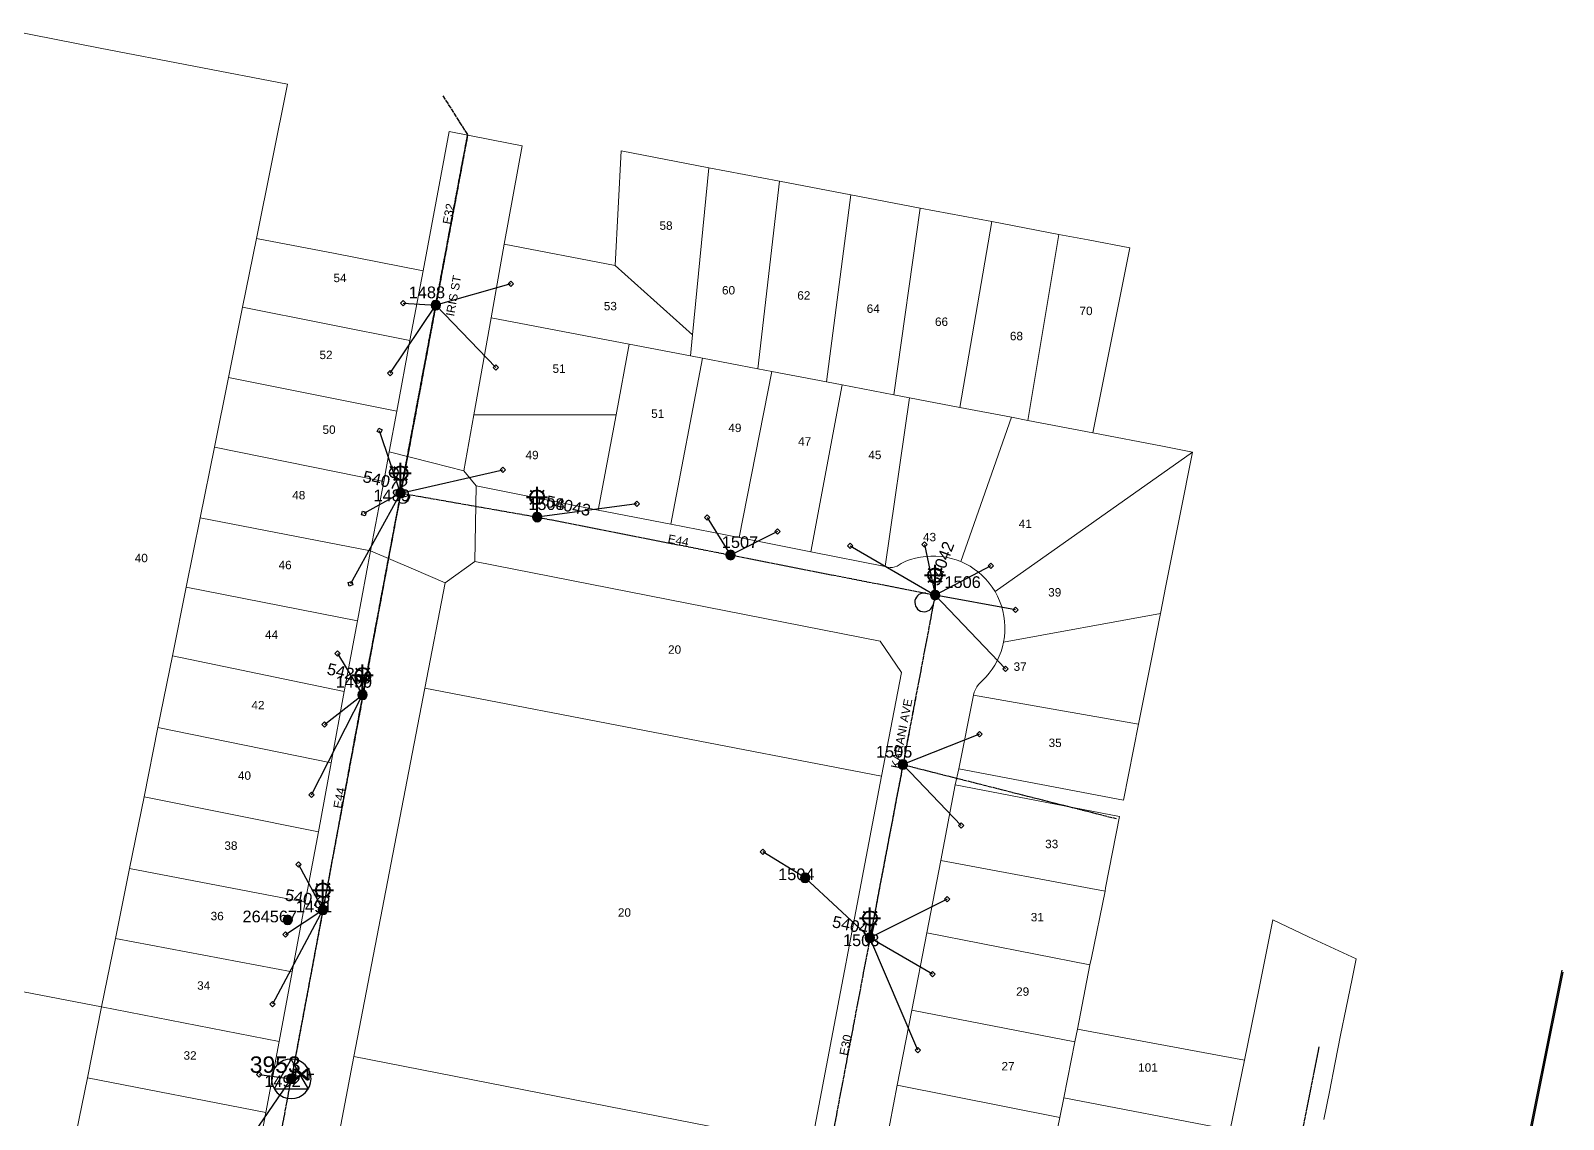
# Model space of a CAD drawing. Header units: metres. Extents: x 309024 to 312074, y 6251331 to 6253790.
# Drawn here: x 311155.7 to 311483.4, y 6252786.5 to 6253019.2 of the extents above; entities that cross this region are included whole.
import ezdxf
from ezdxf.enums import TextEntityAlignment as Align

# ---------------------------------------------------------------- set-up
doc = ezdxf.new("R2010")
doc.units = ezdxf.units.M
doc.linetypes.add('Cable Exist OH', pattern=[1, 1, 0])
doc.layers.get('0').update_dxf_attribs({"color": 6})
doc.layers.add('Cadastre Land Parcels_SP_EXT', color=9, linetype='Continuous', lineweight=5)
doc.layers.add('Cadastre Roads_SP_EXT', color=9, linetype='Continuous', lineweight=5)
for name, color, linetype in [('Equip_LV_EXT', 7, 'Continuous'), ('Equip_SP_LV_EXT', 7, 'Continuous'), ('Equip_SP_SL_EXT', 7, 'Continuous'), ('Mains_HV_EXT', 7, 'Continuous'), ('Mains_LV_EXT', 7, 'Continuous'), ('Mains_SL_EXT', 7, 'Continuous'), ('Services_SP_EXT', 7, 'Continuous'), ('Sub_SP_TR_HV_LV_EXT', 7, 'Continuous'), ('SupportsOH_SP_TR_HV_LV_SL_EXT', 7, 'Continuous')]:
    doc.layers.add(name, color=color, linetype=linetype)
doc.layers.get('0').freeze()
doc.styles.add('iecARIAL', font='arial.ttf', dxfattribs={"height": 2})
doc.styles.add('POLE_LABEL', font='arial.ttf')
doc.styles.get("Standard").update_dxf_attribs({"font": 'arial.ttf'})
doc.linetypes.add('Cable E OH', pattern='A,9.4,["E",Standard,S=1.7,R=0,X=0,Y=-1],0', length=9.4)
doc.linetypes.add('Cable P UG', pattern='A,6,-0.5,["P",Standard,S=1.7,R=0,X=0.5,Y=-1],-2.9', length=9.4)

# ---------------------------------------------------------------- blocks, each defined once
blk = doc.blocks.new('SUB_POLE_EXT')
blk.add_wipeout([(0, 4.22), (0.42, 4.2), (0.83, 4.14), (1.21, 4.05), (1.62, 3.9), (1.99, 3.72), (2.35, 3.51), (2.68, 3.26), (2.99, 2.99), (3.28, 2.66), (3.52, 2.34), (3.76, 1.92), (3.9, 1.62), (4.04, 1.23), (4.18, 0.63), (4.22, 0), (4.18, -0.61), (4.06, -1.15), (3.9, -1.62), (3.58, -2.24), (3.22, -2.73), (2.97, -3.01), (2.68, -3.26), (2.36, -3.5), (2, -3.72), (1.64, -3.89), (1.25, -4.03), (0.82, -4.14), (0.42, -4.2), (0, -4.22), (-0.41, -4.2), (-0.8, -4.15), (-1.21, -4.05), (-1.62, -3.9), (-1.99, -3.73), (-2.35, -3.51), (-2.68, -3.26), (-2.96, -3.02), (-3.23, -2.72), (-3.51, -2.35), (-3.71, -2.01), (-3.91, -1.6), (-4.05, -1.21), (-4.16, -0.76), (-4.22, -0.14), (-4.21, 0.39), (-4.14, 0.83), (-4.03, 1.27), (-3.9, 1.63), (-3.71, 2.02), (-3.5, 2.37), (-3.28, 2.67), (-2.99, 2.99), (-2.68, 3.27), (-2.33, 3.52), (-1.98, 3.73), (-1.63, 3.9), (-1.2, 4.05), (-0.78, 4.15), (-0.4, 4.21)])
blk.add_line((2.16, 0.48), (2.16, 0.48, 0))
blk.add_lwpolyline([(-4.22, 0, 1), (4.22, 0, 1)], format="xyb", close=True)
blk.add_lwpolyline([(2.14, 0.52), (0, 4.22), (-3.66, -2.11), (3.66, -2.11)], close=True)
for tag, height, flags, p in [('ASSET_NUM', 3.5, 8, (2, 2)), ('STREET_CODE', 0.2, 9, (1.5, 0)), ('CONSTRUCTED_VOLTAGE', 0.2, 9, (1.5, -0.2)), ('OPERATING_VOLTAGE', 0.2, 9, (1.5, -0.6)), ('OPERATED_BY', 0.2, 9, (1.5, -0.8)), ('ORIENTATION', 0.2, 9, (1.5, -1.2)), ('OWNED_BY', 0.2, 9, (1.5, -1.4)), ('SECONDARY_VOLTAGE', 0.2, 9, (1.5, -1.6)), ('STATE', 0.2, 9, (1.5, -1.8)), ('SUBSTATION_TYPE', 0.2, 9, (1.5, -2)), ('STREETNAME', 0.2, 9, (1.5, -2.8)), ('SUBURB', 0.2, 9, (1.5, -3)), ('NO_PHASES', 0.2, 9, (1.5, -0.4)), ('MAINTAINED_BY', 0.2, 9, (1.5, -1)), ('USAGE', 0.2, 9, (1.5, -2.2)), ('LEGEND', 0.2, 9, (1.5, -2.4)), ('LOCATION', 0.2, 9, (1.5, -2.6)), ('NOTES', 0.2, 9, (1.5, -3.2)), ('Z', 0.2, 1, (1.5, -3.4))]:
    blk.add_attdef(tag, text='', height=height, dxfattribs=dict(flags=flags)).set_placement(p, align=Align.MIDDLE_LEFT)
blk = doc.blocks.new('LV_OH_LINKS_OPEN_EXT')
for p, q in [((-0.17, 4.97), (-0.17, 5.46)), ((0.17, 4.97), (0.17, 5.46)), ((-0.17, 3), (-0.17, 2.5)), ((0.17, 3), (0.17, 2.5))]:
    blk.add_line(p, q)
blk.add_lwpolyline([(0, 2.99, 1), (0, 4.98, 1)], format="xyb", close=True)
at = {"flags": 9}
for tag, p in [('ACTUAL_STATUS', (0, 0)), ('CONSTRUCTED_VOLTAGE', (0, -0.2)), ('OPERATING_VOLTAGE', (0, -0.6)), ('ORIENTATION', (0, -0.8)), ('OWNED_BY', (0, -1)), ('STATE', (0, -1.2)), ('SWITCH_TYPE', (0, -1.4)), ('NO_PHASES', (0, -0.4)), ('USAGE', (0, -1.6)), ('LEGEND', (0, -1.8)), ('NOTES', (0, -2))]:
    blk.add_attdef(tag, text='', height=0.2, dxfattribs=at).set_placement(p, align=Align.MIDDLE_LEFT)
at = {"flags": 1}
blk.add_attdef('Z', (0, 0), '', height=0.2, dxfattribs=at)
blk = doc.blocks.new('LV_OH_LINKS_DISTFUSE_EXT')
for p, q in [((0, 0), (0.96, 0)), ((3.84, 0), (4.8, 0))]:
    blk.add_line(p, q)
blk.add_lwpolyline([(3.84, -1.2), (3.84, 1.2), (0.96, -1.2), (0.96, 1.2)], close=True)
at = {"flags": 9}
for tag, p in [('ACTUAL_STATUS', (0, 0)), ('CONSTRUCTED_VOLTAGE', (0, -0.2)), ('OPERATING_VOLTAGE', (0, -0.6)), ('ORIENTATION', (0, -0.8)), ('OWNED_BY', (0, -1)), ('STATE', (0, -1.2)), ('SWITCH_TYPE', (0, -1.4)), ('NO_PHASES', (0, -0.4)), ('USAGE', (0, -1.6)), ('NOTES', (0, -1.8))]:
    blk.add_attdef(tag, text='', height=0.2, dxfattribs=at).set_placement(p, align=Align.MIDDLE_LEFT)
at = {"flags": 1}
blk.add_attdef('Z', (0, 0), '', height=0.2, dxfattribs=at)
blk = doc.blocks.new('SL_LANTERN_EXT')
at = {"lineweight": 40}
for p, q in [((-2.25, 4.22), (2.25, 4.22)), ((-1.46, 5.68), (-1.06, 5.28)), ((0, 1.97), (0, 6.47)), ((1.46, 5.68), (1.06, 5.28)), ((-1.46, 2.76), (-1.06, 3.16)), ((0, 0), (0, 2.72)), ((1.46, 2.76), (1.06, 3.16))]:
    blk.add_line(p, q, dxfattribs=at)
blk.add_circle((0, 4.22), 1.5, dxfattribs=at)
at = {"style": 'iecARIAL', "flags": 8}
blk.add_attdef('ASSET_NUM', (1.5, 1.5), '', height=2.5, dxfattribs=at)
for tag, p, height, flags in [('OPERATING_VOLTAGE', (0.98, -1.65), 0.2, 9), ('ORIENTATION', (0.98, -1.85), 0.2, 9), ('OWNED_BY', (0.98, -2.05), 0.2, 9), ('STATE', (0.98, -2.25), 0.2, 9), ('CONSTRUCTED_VOLTAGE', (0.98, -0.65), 0.2, 9), ('CONTROL_TYPE', (0.98, -0.85), 0.2, 9), ('LANTERN_PURPOSE', (0.98, -1.05), 0.2, 9), ('LANTERN_TYPE', (0.98, -1.25), 0.2, 9), ('NO_PHASES', (0.98, -1.45), 0.2, 9), ('USAGE', (0.98, -2.45), 0.2, 9), ('CEXIST', (0.98, -2.65), 0.2, 9), ('CNEW', (0.98, -2.85), 0.2, 9), ('CNUMBER', (0.98, -3.05), 0.2, 9), ('CREMOVE', (0.98, -3.25), 0.2, 9), ('CREPLACE', (0.98, -3.45), 0.2, 9), ('LNUMBER', (2.18, -3.25), 2.5, 8), ('LKINGHEIGHT', (0.98, -3.65), 0.2, 9), ('LBRACKET', (0.98, -3.85), 0.2, 9), ('LBRACKETVOCAB', (0.98, -4.05), 0.2, 9), ('LCATEGORY', (0.98, -4.25), 0.2, 9), ('LCHARGE1', (0.98, -4.45), 0.2, 9), ('LCHARGE1PERCENT', (0.98, -4.65), 0.2, 9), ('LCHARGE2', (0.98, -4.85), 0.2, 9), ('LCHARGE2PERCENT', (0.98, -5.05), 0.2, 9), ('LCHARGE3', (0.98, -5.25), 0.2, 9), ('LCHARGE3PERCENT', (0.98, -5.45), 0.2, 9), ('LEXIST', (0.98, -5.65), 0.2, 9), ('LLAMP', (0.98, -5.85), 0.2, 9), ('LLAMPVOCAB', (0.98, -6.05), 0.2, 9), ('LMAST', (0.98, -6.25), 0.2, 9), ('LMASTVOCAB', (0.98, -6.45), 0.2, 9), ('LNEW', (0.98, -6.65), 0.2, 9), ('STREETNAME', (0.98, -9.25), 0.2, 9), ('SUBURB', (0.98, -9.45), 0.2, 1), ('LANTNUMBER', (0.98, -6.85), 0.2, 9), ('LOUTREACH', (0.98, -7.25), 0.2, 9), ('LOUTREACHVOCAB', (0.98, -7.45), 0.2, 9), ('LRATECODE', (0.98, -7.65), 0.2, 9), ('LREMOVE', (0.98, -7.85), 0.2, 9), ('LREPLACE', (0.98, -8.05), 0.2, 9), ('LTYPE', (0.98, -8.25), 0.2, 9), ('LTYPEVOCAB', (0.98, -8.45), 0.2, 9), ('LEGEND', (0.98, -8.65), 0.2, 9), ('LOCATION', (0.98, -8.85), 0.2, 9), ('NOTES', (0.98, -9.05), 0.2, 9)]:
    blk.add_attdef(tag, p, '', height=height, dxfattribs=dict(flags=flags))
blk = doc.blocks.new('CCP_EXT')
blk.add_wipeout([(0, 0.57), (0.57, 0), (0, -0.57), (-0.57, 0)])
blk.add_lwpolyline([(-0.57, 0), (0, 0.57), (0.57, 0), (0, -0.57), (-0.57, 0)])
at = {"flags": 1}
blk.add_attdef('Z', (0, 0), '', height=0.2, dxfattribs=at)
at = {"flags": 9}
for tag, p in [('CCP_TYPE', (0, 0)), ('CONSTRUCTED_VOLTAGE', (0, -0.2)), ('OPERATING_VOLTAGE', (0, -0.6)), ('ORIENTATION', (0, -0.8)), ('OWNED_BY', (0, -1)), ('STATE', (0, -1.8)), ('NO_PHASES', (0, -0.4)), ('USAGE', (0, -1.2)), ('LEGEND', (0, -1.4)), ('LIFE_SUPPORT', (0, -1.6)), ('NOTES', (0, -2))]:
    blk.add_attdef(tag, text='', height=0.2, dxfattribs=at).set_placement(p, align=Align.MIDDLE_LEFT)
blk = doc.blocks.new('POLE_EXT')
blk.add_hatch(color=256).paths.add_polyline_path([(-1, 0, 1), (1, 0, 1)])
blk.add_lwpolyline([(-1, 0, 1), (1, 0, 1)], format="xyb", close=True)
for tag, height, flags, p in [('pNumber', 2.5, 8, (-17.84, 2.07)), ('OWNED_BY', 0.2, 9, (1.35, -0.4)), ('SPECIAL_USE', 0.2, 9, (1.35, -0.8)), ('STATE', 0.2, 9, (1.35, -1)), ('cLV', 0.2, 9, (1.35, -1.4)), ('hDepth', 0.2, 9, (1.35, -1.6)), ('hDia', 0.2, 9, (1.35, -1.8)), ('cHV', 0.2, 9, (1.35, -2)), ('PARENT', 0.2, 9, (1.35, -0.6)), ('USAGE', 0.2, 9, (1.35, -1.2)), ('LBRACKET', 0.2, 9, (1.35, -2.2)), ('LExisting', 0.2, 9, (1.35, -2.4)), ('LANTNUMBER', 0.2, 9, (1.35, -2.6)), ('LOther', 0.2, 9, (1.35, -2.8)), ('LRemove', 0.2, 9, (1.35, -3)), ('LEGEND', 0.2, 9, (1.35, -3.2)), ('cLinedev', 0.2, 9, (1.35, -3.4)), ('pExisting', 0.2, 9, (1.35, -3.8)), ('pFooting', 0.2, 9, (1.35, -4.4)), ('pNew', 0.2, 9, (1.35, -4.6)), ('pRelocate', 0.2, 9, (1.35, -5)), ('pRemove', 0.2, 9, (1.35, -5.2)), ('pReplace', 0.2, 9, (1.35, -5.4)), ('pStay', 0.2, 9, (1.35, -5.6)), ('pType', 0.2, 9, (1.35, -5.8)), ('cspan', 0.2, 9, (1.35, -6)), ('STREETNAME', 0.2, 9, (1.35, -6.2)), ('SUBURB', 0.2, 9, (1.35, -6.4)), ('LOCATION', 0.2, 9, (1.35, -3.6)), ('PFNUMBER', 0.2, 9, (1.35, -4)), ('NEWPFNUMBER', 0.2, 9, (1.35, -4.2)), ('NOTES', 0.2, 9, (1.35, -6.6)), ('OPERATED_BY', 0.2, 9, (1.36, -7.01)), ('MAINTAINED_BY', 0.2, 9, (1.36, -6.81))]:
    blk.add_attdef(tag, text='', height=height, dxfattribs=dict(flags=flags)).set_placement(p, align=Align.MIDDLE_LEFT)
at = {"style": 'POLE_LABEL'}
for tag, height, flags, p in [('ASSET_NUM', 2.5, 8, (2, 2)), ('STRUCTURE_PLANT_NUMBER', 0.2, 9, (1.35, 0.03)), ('STREET_CODE', 0.2, 9, (1.35, -0.2))]:
    blk.add_attdef(tag, text='', height=height, dxfattribs=dict(at, flags=flags)).set_placement(p, align=Align.MIDDLE_LEFT)
at = {"flags": 1}
blk.add_attdef('Z', (1.35, -7.33), '', height=0.2, dxfattribs=at)

msp = doc.modelspace()

# ---------------------------------------------------------------- linework, layer by layer
at = {"layer": 'Cadastre Land Parcels_SP_EXT', "linetype": 'Continuous'}
for points in [[(311210.6, 6253007.76), (311170.54, 6253015.49), (311151.35, 6253019.22), (311111.86, 6252821.87), (311131.52, 6252818.09), (311170.85, 6252810.51), (311173.82, 6252825.14), (311176.84, 6252840.13), (311179.93, 6252855.45), (311182.92, 6252870.25), (311186, 6252885.6), (311188.95, 6252900.24), (311191.95, 6252915.11), (311194.99, 6252930.16), (311197.99, 6252945.09), (311201.02, 6252960.09), (311203.97, 6252974.77), (311210.6, 6253007.76)], [(311300.7, 6252989.87), (311281.95, 6252993.5), (311280.7, 6252969.03), (311297.24, 6252954.19), (311300.7, 6252989.87)], [(311315.79, 6252987.06), (311300.7, 6252989.87), (311297.24, 6252954.19), (311296.79, 6252949.71), (311299.33, 6252949.2), (311311.19, 6252946.95), (311315.79, 6252987.06)], [(311331.03, 6252984.12), (311315.79, 6252987.06), (311311.19, 6252946.95), (311314.14, 6252946.35), (311325.88, 6252944.14), (311331.03, 6252984.12)], [(311345.89, 6252981.3), (311331.03, 6252984.12), (311325.88, 6252944.14), (311329.24, 6252943.48), (311340.24, 6252941.39), (311345.89, 6252981.3)], [(311361.18, 6252978.41), (311345.89, 6252981.3), (311340.24, 6252941.39), (311343.61, 6252940.72), (311354.34, 6252938.69), (311361.18, 6252978.41)], [(311375.55, 6252975.63), (311361.18, 6252978.41), (311354.34, 6252938.69), (311365.38, 6252936.57), (311368.91, 6252935.9), (311375.55, 6252975.63)], [(311390.69, 6252972.82), (311381.79, 6252974.47), (311375.55, 6252975.63), (311368.91, 6252935.9), (311382.8, 6252933.24), (311390.69, 6252972.82)], [(311220.79, 6252971.56), (311203.97, 6252974.77), (311201.02, 6252960.09), (311236.8, 6252952.95), (311239.62, 6252967.91), (311220.79, 6252971.56)], [(311280.7, 6252969.03), (311256.93, 6252973.61), (311254.14, 6252957.85), (311283.69, 6252952.22), (311296.79, 6252949.71), (311297.24, 6252954.19), (311280.7, 6252969.03)], [(311236.8, 6252952.95), (311201.02, 6252960.09), (311197.99, 6252945.09), (311233.98, 6252937.89), (311236.8, 6252952.95)], [(311283.69, 6252952.22), (311254.14, 6252957.85), (311250.44, 6252937.07), (311280.85, 6252937.13), (311283.69, 6252952.22)], [(311296.79, 6252949.71), (311283.69, 6252952.22), (311280.85, 6252937.13), (311277.03, 6252916.72), (311292.54, 6252913.72), (311299.33, 6252949.2), (311296.79, 6252949.71)], [(311311.19, 6252946.95), (311299.33, 6252949.2), (311292.54, 6252913.72), (311307.18, 6252910.84), (311314.14, 6252946.35), (311311.19, 6252946.95)], [(311329.24, 6252943.48), (311325.88, 6252944.14), (311314.14, 6252946.35), (311307.18, 6252910.84), (311322.49, 6252907.82), (311329.24, 6252943.48)], [(311232.36, 6252929.19), (311233.98, 6252937.89), (311197.99, 6252945.09), (311194.99, 6252930.16), (311231.18, 6252922.83), (311232.36, 6252929.19)], [(311340.24, 6252941.39), (311329.24, 6252943.48), (311322.49, 6252907.82), (311338.42, 6252904.67), (311343.61, 6252940.72), (311340.24, 6252941.39)], [(311354.34, 6252938.69), (311343.61, 6252940.72), (311338.42, 6252904.67), (311338.92, 6252904.53), (311339.44, 6252904.47), (311339.96, 6252904.48), (311340.47, 6252904.58), (311340.95, 6252904.76), (311341.41, 6252905.02), (311341.82, 6252905.34), (311342.82, 6252905.79), (311343.85, 6252906.16), (311344.9, 6252906.46), (311345.98, 6252906.69), (311347.06, 6252906.84), (311348.16, 6252906.91), (311349.26, 6252906.9), (311350.35, 6252906.81), (311351.43, 6252906.65), (311352.51, 6252906.41), (311353.56, 6252906.1), (311354.58, 6252905.71), (311365.38, 6252936.57), (311354.34, 6252938.69)], [(311280.85, 6252937.13), (311250.44, 6252937.07), (311248.28, 6252925.13), (311250.92, 6252921.93), (311277.03, 6252916.72), (311280.85, 6252937.13)], [(311368.91, 6252935.9), (311365.38, 6252936.57), (311354.58, 6252905.71), (311355.58, 6252905.25), (311356.54, 6252904.72), (311357.46, 6252904.12), (311358.34, 6252903.46), (311359.16, 6252902.73), (311359.93, 6252901.95), (311360.65, 6252901.12), (311361.3, 6252900.24), (311361.89, 6252899.32), (311404.12, 6252929.13), (311397.72, 6252930.38), (311382.8, 6252933.24), (311368.91, 6252935.9)], [(311231.18, 6252922.83), (311194.99, 6252930.16), (311191.95, 6252915.11), (311228.36, 6252907.99), (311231.18, 6252922.83)], [(311401.41, 6252915.49), (311404.12, 6252929.13), (311361.89, 6252899.32), (311362.43, 6252898.33), (311362.88, 6252897.31), (311363.27, 6252896.26), (311363.58, 6252895.18), (311363.8, 6252894.08), (311363.95, 6252892.97), (311364.02, 6252891.86), (311364.01, 6252890.74), (311363.91, 6252889.62), (311363.73, 6252888.51), (311397.26, 6252894.62), (311398.44, 6252900.51), (311401.41, 6252915.49)], [(311228.36, 6252907.99), (311191.95, 6252915.11), (311188.95, 6252900.24), (311225.55, 6252893.03), (311228.36, 6252907.99)], [(311337.65, 6252859.86), (311341.91, 6252882), (311337.34, 6252888.7), (311250.66, 6252905.72), (311244.33, 6252901.18), (311239.96, 6252878.67), (311337.65, 6252859.86)], [(311225.55, 6252893.03), (311188.95, 6252900.24), (311186, 6252885.6), (311222.73, 6252877.97), (311225.55, 6252893.03)], [(311395.48, 6252885.6), (311397.26, 6252894.62), (311363.73, 6252888.51), (311363.49, 6252887.49), (311363.18, 6252886.48), (311362.81, 6252885.49), (311362.36, 6252884.54), (311361.85, 6252883.61), (311361.28, 6252882.72), (311360.65, 6252881.88), (311359.97, 6252881.07), (311359.23, 6252880.32), (311358.76, 6252879.91), (311358.34, 6252879.45), (311357.98, 6252878.94), (311357.68, 6252878.4), (311357.45, 6252877.82), (311357.28, 6252877.2), (311392.57, 6252870.99), (311395.48, 6252885.6)], [(311222.73, 6252877.97), (311186, 6252885.6), (311182.92, 6252870.25), (311219.97, 6252862.7), (311222.73, 6252877.97)], [(311337.65, 6252859.86), (311239.96, 6252878.67), (311224.77, 6252799.95), (311322.61, 6252780.77), (311337.65, 6252859.86)], [(311392.57, 6252870.99), (311357.28, 6252877.2), (311354.16, 6252861.39), (311389.34, 6252854.73), (311392.57, 6252870.99)], [(311219.97, 6252862.7), (311182.92, 6252870.25), (311179.93, 6252855.45), (311217.23, 6252847.94), (311219.97, 6252862.7)], [(311388.47, 6252851.2), (311353.39, 6252857.97), (311350.27, 6252841.82), (311385.41, 6252835.28), (311385.49, 6252836.01), (311388.47, 6252851.2)], [(311217.23, 6252847.94), (311179.93, 6252855.45), (311176.84, 6252840.13), (311214.42, 6252832.91), (311217.23, 6252847.94)], [(311382.49, 6252821.04), (311385.41, 6252835.28), (311350.27, 6252841.82), (311347.3, 6252826.38), (311382.19, 6252819.53), (311382.49, 6252821.04)], [(311214.42, 6252832.91), (311176.84, 6252840.13), (311173.82, 6252825.14), (311211.63, 6252818.02), (311214.42, 6252832.91)], [(311211.63, 6252818.02), (311173.82, 6252825.14), (311170.85, 6252810.51), (311208.86, 6252803.14), (311211.63, 6252818.02)], [(311379.49, 6252805.76), (311382.19, 6252819.53), (311347.3, 6252826.38), (311344.1, 6252809.82), (311378.94, 6252803.07), (311379.49, 6252805.76)], [(311170.85, 6252810.51), (311131.52, 6252818.09), (311111.86, 6252821.87), (311072.07, 6252624.41), (311131.01, 6252612.86), (311141.89, 6252666.42), (311145.38, 6252683.68), (311149.77, 6252705.79), (311152.79, 6252720.78), (311155.79, 6252735.68), (311158.81, 6252750.61), (311161.83, 6252765.64), (311164.88, 6252780.77), (311167.83, 6252795.38), (311170.85, 6252810.51)], [(311376.57, 6252791.12), (311378.94, 6252803.07), (311344.1, 6252809.82), (311341, 6252793.8), (311375.75, 6252786.91), (311376.57, 6252791.12)], [(311415.24, 6252799.12), (311379.49, 6252805.76), (311378.94, 6252803.07), (311376.57, 6252791.12), (311412.19, 6252784.26), (311415.24, 6252799.12)], [(311322.61, 6252780.77), (311224.77, 6252799.95), (311220.06, 6252775.23), (311269.67, 6252765.64), (311317.97, 6252756.26), (311322.61, 6252780.77)], [(311373.46, 6252775.94), (311375.75, 6252786.91), (311341, 6252793.8), (311337.8, 6252777.29), (311372.42, 6252770.92), (311373.46, 6252775.94)], [(311412.19, 6252784.26), (311376.57, 6252791.12), (311375.75, 6252786.91), (311373.46, 6252775.94), (311409.14, 6252769.12), (311412.19, 6252784.26)]]:
    msp.add_lwpolyline(points, close=True, dxfattribs=at)
at = {"layer": 'Cadastre Roads_SP_EXT', "linetype": 'Continuous'}
msp.add_lwpolyline([(311432.19, 6252786.45), (311433.38, 6252792.39), (311434.63, 6252798.65), (311435.79, 6252804.46), (311436.97, 6252810.34), (311438.23, 6252816.56), (311439.08, 6252820.79), (311439.08, 6252820.79), (311428.92, 6252825.54), (311421.31, 6252829.11), (311418.27, 6252814.21), (311415.24, 6252799.12), (311412.19, 6252784.26)], dxfattribs=at)
at = {"layer": 'Mains_HV_EXT', "linetype": 'Cable Exist OH'}
msp.add_lwpolyline([(311372.47, 6252547.71), (311384.63, 6252569.35), (311431.23, 6252802.01)], dxfattribs=at)
at = {"layer": 'Mains_LV_EXT', "linetype": 'Cable Exist OH'}
for points in [[(311242.3, 6252960.53), (311249.13, 6252996.95)], [(311234.78, 6252920.38), (311263.97, 6252915.25)], [(311349.07, 6252898.58), (311342.2, 6252862.41)], [(311342.2, 6252862.41), (311335.15, 6252825.28)], [(311335.15, 6252825.28), (311324.8, 6252770.83)]]:
    msp.add_lwpolyline(points, dxfattribs=at)
at = {"layer": 'Mains_LV_EXT', "linetype": 'Continuous'}
for points in [[(311234.41, 6252918.41, 0.603576), (311236.75, 6252920.03)], [(311347.11, 6252898.97, 2.404831), (311348.7, 6252896.62)]]:
    msp.add_lwpolyline(points, format="xyb", dxfattribs=at)
at = {"layer": 'Mains_SL_EXT', "linetype": 'Cable Exist OH'}
for points in [[(311234.78, 6252920.38), (311263.97, 6252915.25)], [(311349.07, 6252898.58), (311342.2, 6252862.33)], [(311342.2, 6252862.33), (311335.15, 6252825.28)], [(311335.15, 6252825.28), (311324.8, 6252770.83), (311317.91, 6252734.53)]]:
    msp.add_lwpolyline(points, dxfattribs=at)

# ---------------------------------------------------------------- block references
at = {"layer": 'Equip_SP_LV_EXT', "rotation": 23.90513417306035}
msp.add_blockref('LV_OH_LINKS_OPEN_EXT', (311234.96, 6252921.12), dxfattribs=at)
at = {"layer": 'Equip_SP_SL_EXT'}
ref = msp.add_blockref('SL_LANTERN_EXT', (311234.78, 6252920.38), dxfattribs=at)
ref.add_attrib('ASSET_NUM', '54072', dxfattribs={"layer": '0', "height": 2.5, "rotation": 347.4308, "style": 'iecARIAL'}).set_placement((311236.28, 6252921.88), align=Align.MIDDLE_RIGHT)
ref = msp.add_blockref('SL_LANTERN_EXT', (311263.97, 6252915.25), dxfattribs=at)
ref.add_attrib('ASSET_NUM', '54043', dxfattribs={"layer": '0', "height": 2.5, "rotation": 347.6065, "style": 'iecARIAL'}).set_placement((311265.47, 6252916.75), align=Align.BOTTOM_LEFT)
ref = msp.add_blockref('SL_LANTERN_EXT', (311349.07, 6252898.58), dxfattribs=at)
ref.add_attrib('ASSET_NUM', '54042', dxfattribs={"layer": '0', "height": 2.5, "rotation": 69.6387, "style": 'iecARIAL'}).set_placement((311350.57, 6252900.08), align=Align.BOTTOM_LEFT)
ref = msp.add_blockref('SL_LANTERN_EXT', (311226.67, 6252877.26), dxfattribs=at)
ref.add_attrib('ASSET_NUM', '54260', dxfattribs={"layer": '0', "height": 2.5, "rotation": 347.1459, "style": 'iecARIAL'}).set_placement((311228.17, 6252878.76), align=Align.BOTTOM_RIGHT)
ref = msp.add_blockref('SL_LANTERN_EXT', (311218.18, 6252831.25), dxfattribs=at)
ref.add_attrib('ASSET_NUM', '54073', dxfattribs={"layer": '0', "height": 2.5, "rotation": 349.3078, "style": 'iecARIAL'}).set_placement((311219.68, 6252832.75), align=Align.MIDDLE_RIGHT)
ref = msp.add_blockref('SL_LANTERN_EXT', (311335.15, 6252825.28), dxfattribs=at)
ref.add_attrib('ASSET_NUM', '54041', dxfattribs={"layer": '0', "height": 2.5, "rotation": 347.7817, "style": 'iecARIAL'}).set_placement((311336.65, 6252826.78), align=Align.MIDDLE_RIGHT)
at = {"layer": 'Sub_SP_TR_HV_LV_EXT'}
ref = msp.add_blockref('SUB_POLE_EXT', (311211.42, 6252795.15), dxfattribs=at)
ref.add_attrib('ASSET_NUM', '3953', dxfattribs={"layer": '0', "height": 3.5}).set_placement((311213.42, 6252795.4), align=Align.BOTTOM_RIGHT)
at = {"layer": 'SupportsOH_SP_TR_HV_LV_SL_EXT'}
ref = msp.add_blockref('POLE_EXT', (311234.78, 6252920.38), dxfattribs=at)
ref.add_attrib('ASSET_NUM', '1489', dxfattribs={"layer": '0', "height": 2.5, "rotation": 359.9756, "style": 'POLE_LABEL'}).set_placement((311236.78, 6252921.13), align=Align.TOP_RIGHT)
ref = msp.add_blockref('POLE_EXT', (311263.97, 6252915.25), dxfattribs=at)
ref.add_attrib('ASSET_NUM', '1508', dxfattribs={"layer": '0', "height": 2.5, "rotation": 0.0407, "style": 'POLE_LABEL'}).set_placement((311265.98, 6252916), align=Align.BOTTOM_CENTER)
ref = msp.add_blockref('POLE_EXT', (311305.36, 6252907.13), dxfattribs=at)
ref.add_attrib('ASSET_NUM', '1507', dxfattribs={"layer": '0', "height": 2.5, "rotation": 359.9898, "style": 'POLE_LABEL'}).set_placement((311307.36, 6252907.88), align=Align.BOTTOM_CENTER)
ref = msp.add_blockref('POLE_EXT', (311349.07, 6252898.58), dxfattribs=at)
ref.add_attrib('ASSET_NUM', '1506', dxfattribs={"layer": '0', "height": 2.5, "rotation": 359.9602, "style": 'POLE_LABEL'}).set_placement((311351.07, 6252899.34), align=Align.BOTTOM_LEFT)
ref = msp.add_blockref('POLE_EXT', (311226.67, 6252877.26), dxfattribs=at)
ref.add_attrib('ASSET_NUM', '1490', dxfattribs={"layer": '0', "height": 2.5, "rotation": 359.9766, "style": 'POLE_LABEL'}).set_placement((311228.67, 6252878.01), align=Align.BOTTOM_RIGHT)
ref = msp.add_blockref('POLE_EXT', (311342.2, 6252862.33), dxfattribs=at)
ref.add_attrib('ASSET_NUM', '1505', dxfattribs={"layer": '0', "height": 2.5, "rotation": 0.0967, "style": 'POLE_LABEL'}).set_placement((311344.2, 6252863.08), align=Align.BOTTOM_RIGHT)
ref = msp.add_blockref('POLE_EXT', (311321.27, 6252838.13), dxfattribs=at)
ref.add_attrib('ASSET_NUM', '1504', dxfattribs={"layer": '0', "height": 2.5, "rotation": 0.0234, "style": 'POLE_LABEL'}).set_placement((311323.28, 6252838.88), align=Align.MIDDLE_RIGHT)
ref = msp.add_blockref('POLE_EXT', (311218.18, 6252831.25), dxfattribs=at)
ref.add_attrib('ASSET_NUM', '1491', dxfattribs={"layer": '0', "height": 2.5, "rotation": 359.9653, "style": 'POLE_LABEL'}).set_placement((311220.18, 6252832), align=Align.MIDDLE_RIGHT)
ref = msp.add_blockref('POLE_EXT', (311335.15, 6252825.28), dxfattribs=at)
ref.add_attrib('ASSET_NUM', '1503', dxfattribs={"layer": '0', "height": 2.5, "rotation": 0.0765, "style": 'POLE_LABEL'}).set_placement((311337.15, 6252826.03), align=Align.TOP_RIGHT)

# ---------------------------------------------------------------- texts
at = {"layer": 'Cadastre Land Parcels_SP_EXT'}
for s, p in [('58', (311290.15, 6252976.65)), ('54', (311220.44, 6252965.46)), ('60', (311303.51, 6252962.83)), ('62', (311319.61, 6252961.72)), ('53', (311278.25, 6252959.43)), ('64', (311334.46, 6252958.89)), ('70', (311379.95, 6252958.41)), ('66', (311349.05, 6252956.1)), ('68', (311365.07, 6252953.04)), ('52', (311217.45, 6252949.01)), ('51', (311267.28, 6252946.07)), ('51', (311288.37, 6252936.45)), ('50', (311218.1, 6252933.03)), ('49', (311304.87, 6252933.41)), ('49', (311261.5, 6252927.6)), ('47', (311319.79, 6252930.52)), ('45', (311334.8, 6252927.62)), ('48', (311211.62, 6252919.02)), ('41', (311366.96, 6252912.92)), ('43', (311346.49, 6252910.06)), ('40', (311177.95, 6252905.59)), ('46', (311208.7, 6252904.09)), ('39', (311373.25, 6252898.26)), ('44', (311205.81, 6252889.21)), ('20', (311291.98, 6252886.02)), ('37', (311365.86, 6252882.37)), ('42', (311202.9, 6252874.13)), ('35', (311373.34, 6252866.08)), ('40', (311200.01, 6252859.08)), ('38', (311197.11, 6252844.11)), ('33', (311372.61, 6252844.46)), ('20', (311281.25, 6252829.81)), ('36', (311194.18, 6252829.05)), ('31', (311369.53, 6252828.81)), ('34', (311191.29, 6252814.2)), ('29', (311366.4, 6252812.91)), ('32', (311188.38, 6252799.25)), ('27', (311363.27, 6252796.95)), ('101', (311392.49, 6252796.67))]:
    msp.add_text(s, height=1.8, dxfattribs=at).set_placement(p)
at = {"layer": 'Cadastre Roads_SP_EXT'}
for s, rotation, p in [('IRIS ST', 79.6003, (311246.2, 6252958.05)), ('KARANI AVE', 79.1204, (311341.38, 6252861.39))]:
    msp.add_text(s, height=1.8, rotation=rotation, dxfattribs=at).set_placement(p)
at = {"layer": 'Mains_LV_EXT'}
for s, rotation, p in [('E32', 79.3827, (311245.52, 6252977.7)), ('E44', 348.8926, (311291.81, 6252909.79)), ('E44', 79.5494, (311222.16, 6252852.84)), ('E30', 78.1602, (311330.34, 6252800.01))]:
    msp.add_text(s, height=1.8, rotation=rotation, dxfattribs=at).set_placement(p)

# ---------------------------------------------------------------- next in the draw order: linework, layer by layer
at = {"layer": 'Cadastre Land Parcels_SP_EXT', "linetype": 'Continuous'}
for points in [[(311208.86, 6252803.14), (311170.85, 6252810.51), (311167.83, 6252795.38), (311206, 6252787.95), (311208.86, 6252803.14)], [(311206, 6252787.95), (311167.83, 6252795.38), (311164.88, 6252780.77), (311203.12, 6252772.9), (311206, 6252787.95)]]:
    msp.add_lwpolyline(points, close=True, dxfattribs=at)

# ---------------------------------------------------------------- next in the draw order: block references
at = {"layer": 'Equip_LV_EXT'}
for p in [(311211.02, 6252796.07), (311211.42, 6252796.15)]:
    msp.add_blockref('LV_OH_LINKS_DISTFUSE_EXT', p, dxfattribs=at)
at = {"layer": 'Services_SP_EXT'}
for p in [(311258.37, 6252965.1), (311235.36, 6252960.99), (311232.55, 6252946), (311255.18, 6252947.2), (311256.66, 6252925.32), (311285.29, 6252918.07), (311300.36, 6252915.13), (311315.35, 6252912.18), (311346.8, 6252909.39), (311330.95, 6252909.1), (311360.98, 6252904.85), (311366.28, 6252895.39), (311221.29, 6252886.06), (311364.11, 6252882.79), (311218.5, 6252870.92), (311358.57, 6252868.81), (311215.75, 6252855.87), (311354.66, 6252849.29), (311312.24, 6252843.67), (311212.97, 6252840.94), (311351.63, 6252833.53), (311210.17, 6252826), (311348.54, 6252817.51), (311345.4, 6252801.29)]:
    msp.add_blockref('CCP_EXT', p, dxfattribs=at)
for p, rotation in [((311230.29, 6252933.69), 288.6398970270117), ((311226.93, 6252916), 29.24551817699239), ((311224.09, 6252901), 61.33965881733977)]:
    msp.add_blockref('CCP_EXT', p, dxfattribs=dict(at, rotation=rotation))

# ---------------------------------------------------------------- next in the draw order: linework, layer by layer
at = {"layer": 'Cadastre Roads_SP_EXT', "linetype": 'Continuous'}
msp.add_lwpolyline([(311260.77, 6252994.62), (311254.26, 6252995.9), (311245.19, 6252997.68), (311239.62, 6252967.91), (311236.8, 6252952.95), (311233.98, 6252937.89), (311232.36, 6252929.19), (311241.59, 6252926.83), (311248.28, 6252925.13), (311250.44, 6252937.07), (311254.14, 6252957.85), (311256.93, 6252973.61), (311260.77, 6252994.62)], close=True, dxfattribs=at)
msp.add_lwpolyline([(311337.8, 6252777.29), (311341, 6252793.8), (311344.1, 6252809.82), (311347.3, 6252826.38), (311350.27, 6252841.82), (311353.39, 6252857.97), (311354.16, 6252861.39), (311357.28, 6252877.2), (311357.45, 6252877.82), (311357.68, 6252878.4), (311357.98, 6252878.94), (311358.34, 6252879.45), (311358.76, 6252879.91), (311359.23, 6252880.32), (311359.97, 6252881.07), (311360.65, 6252881.88), (311361.28, 6252882.72), (311361.85, 6252883.61), (311362.36, 6252884.54), (311362.81, 6252885.49), (311363.18, 6252886.48), (311363.49, 6252887.49), (311363.73, 6252888.51), (311363.91, 6252889.62), (311364.01, 6252890.74), (311364.02, 6252891.86), (311363.95, 6252892.97), (311363.8, 6252894.08), (311363.58, 6252895.18), (311363.27, 6252896.26), (311362.88, 6252897.31), (311362.43, 6252898.33), (311361.89, 6252899.32), (311361.3, 6252900.24), (311360.65, 6252901.12), (311359.93, 6252901.95), (311359.16, 6252902.73), (311358.34, 6252903.46), (311357.46, 6252904.12), (311356.54, 6252904.72), (311355.58, 6252905.25), (311354.58, 6252905.71), (311353.56, 6252906.1), (311352.51, 6252906.41), (311351.43, 6252906.65), (311350.35, 6252906.81), (311349.26, 6252906.9), (311348.16, 6252906.91), (311347.06, 6252906.84), (311345.98, 6252906.69), (311344.9, 6252906.46), (311343.85, 6252906.16), (311342.82, 6252905.79), (311341.82, 6252905.34), (311341.41, 6252905.02), (311340.95, 6252904.76), (311340.47, 6252904.58), (311339.96, 6252904.48), (311339.44, 6252904.47), (311338.92, 6252904.53), (311338.42, 6252904.67), (311322.49, 6252907.82), (311307.18, 6252910.84), (311292.54, 6252913.72), (311277.03, 6252916.72), (311277.03, 6252916.72), (311250.92, 6252921.93), (311250.79, 6252913.82), (311250.66, 6252905.72), (311337.34, 6252888.7), (311341.91, 6252882), (311337.65, 6252859.86), (311322.61, 6252780.77)], dxfattribs=at)
at = {"layer": 'Mains_HV_EXT', "linetype": 'Cable Exist OH'}
msp.add_lwpolyline([(311243.81, 6253005.32), (311249.13, 6252996.95), (311211.42, 6252795.15)], dxfattribs=at)
at = {"layer": 'Mains_LV_EXT', "linetype": 'Cable Exist OH'}
for points in [[(311234.78, 6252920.38), (311242.3, 6252960.53)], [(311234.78, 6252920.38), (311226.67, 6252877.26)], [(311263.97, 6252915.25), (311305.36, 6252907.13)], [(311305.36, 6252907.13), (311349.07, 6252898.58)], [(311226.67, 6252877.26), (311218.18, 6252831.25)], [(311218.18, 6252831.25), (311211.42, 6252795.15)]]:
    msp.add_lwpolyline(points, dxfattribs=at)
at = {"layer": 'Mains_SL_EXT', "linetype": 'Cable Exist OH'}
for points in [[(311249.13, 6252996.95), (311242.3, 6252960.53), (311234.78, 6252920.38)], [(311234.78, 6252920.38), (311226.67, 6252877.26)], [(311263.97, 6252915.25), (311305.36, 6252907.13), (311349.07, 6252898.58)], [(311226.67, 6252877.26), (311218.18, 6252831.25)], [(311342.2, 6252862.33), (311387.81, 6252850.79)]]:
    msp.add_lwpolyline(points, dxfattribs=at)
at = {"layer": 'Services_SP_EXT'}
for points in [[(311258.37, 6252965.1), (311242.3, 6252960.53)], [(311232.55, 6252946), (311242.3, 6252960.53)], [(311235.36, 6252960.99), (311242.3, 6252960.53)], [(311255.18, 6252947.2), (311242.3, 6252960.53)], [(311234.78, 6252920.38), (311230.29, 6252933.69)], [(311234.78, 6252920.38), (311256.66, 6252925.32)], [(311234.78, 6252920.38), (311224.09, 6252901)], [(311234.78, 6252920.38), (311226.93, 6252916)], [(311285.29, 6252918.07), (311263.97, 6252915.25)], [(311300.36, 6252915.13), (311305.36, 6252907.13)], [(311315.35, 6252912.18), (311305.36, 6252907.13)], [(311330.95, 6252909.1), (311349.07, 6252898.58)], [(311346.8, 6252909.39), (311349.07, 6252898.58)], [(311360.98, 6252904.85), (311349.07, 6252898.58)], [(311364.11, 6252882.79), (311349.07, 6252898.58)], [(311366.28, 6252895.39), (311349.07, 6252898.58)], [(311221.29, 6252886.06), (311226.67, 6252877.26)], [(311215.75, 6252855.87), (311226.67, 6252877.26)], [(311218.5, 6252870.92), (311226.67, 6252877.26)], [(311358.57, 6252868.81), (311342.2, 6252862.33)], [(311354.66, 6252849.29), (311342.2, 6252862.33)], [(311212.97, 6252840.94), (311218.18, 6252831.25)], [(311335.15, 6252825.28), (311321.27, 6252838.13), (311312.24, 6252843.67)], [(311210.17, 6252826), (311218.18, 6252831.25)], [(311351.63, 6252833.53), (311335.15, 6252825.28)], [(311345.4, 6252801.29), (311335.15, 6252825.28)], [(311348.54, 6252817.51), (311335.15, 6252825.28)]]:
    msp.add_lwpolyline(points, dxfattribs=at)

# ---------------------------------------------------------------- next in the draw order: block references
for p in [(311207.38, 6252811.1), (311204.57, 6252796.05)]:
    msp.add_blockref('CCP_EXT', p, dxfattribs=at)
at = {"layer": 'SupportsOH_SP_TR_HV_LV_SL_EXT'}
ref = msp.add_blockref('POLE_EXT', (311242.3, 6252960.53), dxfattribs=at)
ref.add_attrib('ASSET_NUM', '1488', dxfattribs={"layer": '0', "height": 2.5, "rotation": 0.0489, "style": 'POLE_LABEL'}).set_placement((311244.3, 6252961.28), align=Align.BOTTOM_RIGHT)
ref = msp.add_blockref('POLE_EXT', (311210.65, 6252829.11), dxfattribs=at)
ref.add_attrib('ASSET_NUM', '264567', dxfattribs={"layer": '0', "height": 2.5, "style": 'POLE_LABEL'}).set_placement((311212.65, 6252829.86), align=Align.MIDDLE_RIGHT)

# ---------------------------------------------------------------- next in the draw order: linework, layer by layer
at = {"layer": 'Cadastre Roads_SP_EXT', "linetype": 'Continuous'}
msp.add_lwpolyline([(311220.06, 6252775.23), (311224.77, 6252799.95), (311239.96, 6252878.67), (311244.33, 6252901.18), (311244.33, 6252901.18), (311237.52, 6252904.09), (311228.36, 6252907.99), (311225.55, 6252893.03), (311222.73, 6252877.97), (311219.97, 6252862.7), (311217.23, 6252847.94), (311214.42, 6252832.91), (311211.63, 6252818.02), (311208.86, 6252803.14), (311206, 6252787.95), (311203.12, 6252772.9)], dxfattribs=at)
at = {"layer": 'Mains_HV_EXT', "linetype": 'Cable E OH'}
msp.add_lwpolyline([(311123.95, 6252611.56), (311229.38, 6252590.18), (311310.3, 6252574.29), (311393.68, 6252557.33), (311429.65, 6252552.76), (311447.16, 6252639.04), (311465.34, 6252729.44), (311483.18, 6252818.35)], dxfattribs=at)
at = {"layer": 'Mains_HV_EXT', "linetype": 'Cable P UG'}
msp.add_lwpolyline([(311124.16, 6252611.21), (311229.28, 6252589.88), (311310.16, 6252574), (311393.65, 6252557.07), (311429.83, 6252552.44), (311447.42, 6252638.94), (311483.4, 6252817.95)], dxfattribs=at)
at = {"layer": 'Mains_LV_EXT', "linetype": 'Cable Exist OH'}
msp.add_lwpolyline([(311204.27, 6252756.93), (311211.42, 6252795.15)], dxfattribs=at)
at = {"layer": 'Services_SP_EXT'}
for points in [[(311218.18, 6252831.25), (311207.38, 6252811.1)], [(311201.71, 6252780.99), (311211.42, 6252795.15)], [(311204.57, 6252796.05), (311211.42, 6252795.15)]]:
    msp.add_lwpolyline(points, dxfattribs=at)

# ---------------------------------------------------------------- next in the draw order: block references
at = {"layer": 'SupportsOH_SP_TR_HV_LV_SL_EXT'}
ref = msp.add_blockref('POLE_EXT', (311211.42, 6252795.15), dxfattribs=at)
ref.add_attrib('ASSET_NUM', '1492', dxfattribs={"layer": '0', "height": 2.5, "rotation": 0.108, "style": 'POLE_LABEL'}).set_placement((311213.42, 6252795.9), align=Align.TOP_RIGHT)

doc.saveas('drawing.dxf')
